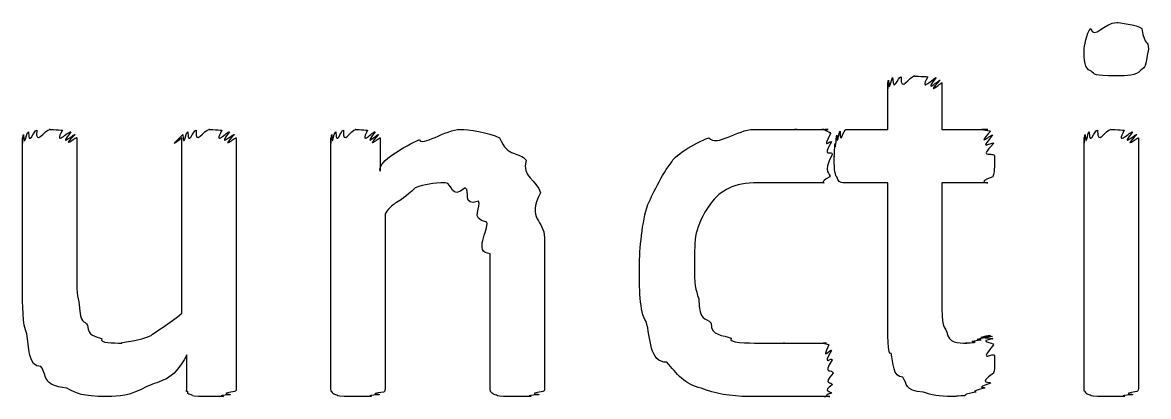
# Model space of a CAD drawing. Header units: millimetres. Extents: x 0 to 216, y 0 to 279.
# Drawn here: x 75.09 to 82.53, y 67.12 to 69.59 of the extents above; entities that cross this region are included whole.
import ezdxf

# ---------------------------------------------------------------- set-up
doc = ezdxf.new("R2010")
doc.units = ezdxf.units.MM
doc.layers.get('0').update_dxf_attribs({"linetype": 'CONTINUOUS'})

msp = doc.modelspace()

# ---------------------------------------------------------------- linework, layer by layer
at = {"color": 0}
for p, q in [((82.5281, 69.4147), (82.5281, 69.4147)), ((80.8055, 68.8855), (80.8055, 69.1942)), ((81.1636, 69.1942), (81.1636, 68.8855)), ((80.5296, 68.8855), (80.8055, 68.8855)), ((81.1636, 68.8855), (81.467, 68.8855)), ((75.0905, 67.8438), (75.0905, 68.8301)), ((75.4489, 68.8301), (75.4489, 67.9429)), ((76.1436, 67.6727), (76.1436, 68.8301)), ((76.5016, 68.8301), (76.5016, 67.1766)), ((77.1275, 67.1766), (77.1275, 68.8301)), ((77.4527, 68.8301), (77.4527, 68.6096)), ((82.1034, 67.1766), (82.1034, 68.8301)), ((82.4618, 68.8301), (82.4618, 67.1766)), ((80.8055, 68.5327), (80.5243, 68.5327)), ((80.8055, 67.6395), (80.8055, 68.5327)), ((81.467, 68.5327), (81.1636, 68.5327)), ((81.1636, 68.5327), (81.1636, 67.7609)), ((77.4859, 68.3288), (77.4859, 67.1766)), ((78.5386, 68.1687), (78.5386, 67.1766)), ((78.1801, 67.1766), (78.1801, 68.0642)), ((76.1767, 67.1766), (76.1767, 67.3971)), ((81.5111, 67.3915), (81.5111, 67.3915)), ((80.4443, 67.2758), (80.4443, 67.2758))]:
    msp.add_line(p, q, dxfattribs=at)
for points in [[(82.1034, 69.4147), (82.1034, 69.4214), (82.1171, 69.5262), (82.1475, 69.5523)], [(82.1475, 69.5523), (82.1655, 69.4725), (82.2371, 69.5911), (82.3186, 69.5911)], [(82.3186, 69.5911), (82.3267, 69.5911), (82.4537, 69.5773), (82.484, 69.5523)], [(82.484, 69.5523), (82.5031, 69.4256), (82.5281, 69.4835), (82.5281, 69.4147)], [(82.1475, 69.2711), (82.1034, 69.2848), (82.1034, 69.3441), (82.1034, 69.4147)], [(82.5281, 69.4147), (82.5031, 69.2891), (82.5115, 69.3014), (82.4784, 69.2767)], [(82.3129, 69.2383), (82.1612, 69.2383), (82.1764, 69.2492), (82.1475, 69.2711)], [(82.4784, 69.2767), (82.441, 69.2383), (82.393, 69.2383), (82.3129, 69.2383)], [(80.8055, 69.1942), (80.8055, 69.0947), (80.8069, 69.2023), (80.8108, 69.2108)], [(80.8108, 69.2108), (80.8164, 69.1085), (80.8274, 69.2231), (80.8383, 69.227)], [(80.8383, 69.227), (80.8411, 69.1169), (80.8715, 69.2326), (80.8937, 69.2326)], [(80.8937, 69.2326), (80.8895, 69.1197), (80.9487, 69.2383), (80.9819, 69.2383)], [(80.9819, 69.2383), (80.9597, 69.2383), (81.0479, 69.2355), (81.0701, 69.2326)], [(81.0701, 69.2326), (81.0066, 69.1169), (81.1142, 69.2298), (81.1251, 69.227)], [(81.1251, 69.227), (81.0327, 69.1085), (81.1484, 69.2175), (81.1526, 69.2108)], [(81.1526, 69.2108), (81.0436, 69.0947), (81.1636, 69.1967), (81.1636, 69.1942)], [(75.1293, 68.8689), (75.1307, 68.7641), (75.1625, 68.8799), (75.1844, 68.8799)], [(75.1844, 68.8799), (75.1748, 68.767), (75.2355, 68.8855), (75.2725, 68.8855)], [(75.2725, 68.8855), (75.245, 68.8855), (75.3332, 68.8827), (75.3551, 68.8799)], [(75.3551, 68.8799), (75.2891, 68.7641), (75.3953, 68.8756), (75.4105, 68.8689)], [(76.182, 68.8689), (76.1848, 68.7641), (76.2152, 68.8799), (76.237, 68.8799)], [(76.237, 68.8799), (76.2289, 68.767), (76.2882, 68.8855), (76.3252, 68.8855)], [(76.3252, 68.8855), (76.2991, 68.8855), (76.3859, 68.8827), (76.4081, 68.8799)], [(76.4081, 68.8799), (76.3432, 68.7641), (76.4466, 68.8756), (76.4575, 68.8689)], [(77.1606, 68.8689), (77.1631, 68.7641), (77.191, 68.8799), (77.21, 68.8799)], [(77.21, 68.8799), (77.2047, 68.767), (77.2597, 68.8855), (77.2929, 68.8855)], [(77.2929, 68.8855), (77.2664, 68.8855), (77.3479, 68.8827), (77.3698, 68.8799)], [(77.3698, 68.8799), (77.3105, 68.7641), (77.4086, 68.8756), (77.4196, 68.8689)], [(77.7117, 68.8192), (77.7226, 68.767), (77.8895, 68.8855), (77.9819, 68.8855)], [(77.9819, 68.8855), (78.0341, 68.8855), (78.1706, 68.8661), (78.2408, 68.8301)], [(79.623, 68.8301), (79.6794, 68.767), (79.8132, 68.8855), (79.9207, 68.8855)], [(79.9207, 68.8855), (79.9553, 68.8855), (80.0213, 68.8855), (80.0696, 68.8855)], [(80.0696, 68.8855), (80.0544, 68.8855), (80.1659, 68.8855), (80.2072, 68.8855)], [(80.2072, 68.8855), (80.1356, 68.8855), (80.2845, 68.8855), (80.3176, 68.8855)], [(80.3176, 68.8855), (80.319, 68.8855), (80.3727, 68.8855), (80.3836, 68.8855)], [(80.3836, 68.8855), (80.3451, 68.8855), (80.4072, 68.8855), (80.4115, 68.8855)], [(80.4115, 68.8855), (80.3561, 68.8855), (80.4238, 68.8756), (80.4277, 68.858)], [(80.4693, 68.8467), (80.4704, 68.7557), (80.4831, 68.8703), (80.4912, 68.8742)], [(80.4912, 68.8742), (80.4884, 68.767), (80.5145, 68.8855), (80.5296, 68.8855)], [(81.467, 68.8855), (81.3703, 68.8855), (81.4793, 68.8813), (81.4836, 68.8742)], [(81.4836, 68.8742), (81.3816, 68.7557), (81.4959, 68.8605), (81.4998, 68.8467)], [(82.1365, 68.8689), (82.1394, 68.7641), (82.1697, 68.8799), (82.1916, 68.8799)], [(82.1916, 68.8799), (82.1877, 68.767), (82.247, 68.8855), (82.2798, 68.8855)], [(82.2798, 68.8855), (82.2579, 68.8855), (82.3461, 68.8827), (82.368, 68.8799)], [(82.368, 68.8799), (82.3048, 68.7641), (82.4121, 68.8756), (82.4234, 68.8689)], [(75.0905, 68.8301), (75.0905, 68.738), (75.0919, 68.8439), (75.0962, 68.8523)], [(75.0962, 68.8523), (75.1018, 68.7532), (75.1141, 68.8647), (75.1293, 68.8689)], [(75.4105, 68.8689), (75.3181, 68.7532), (75.4338, 68.859), (75.438, 68.8523)], [(75.438, 68.8523), (75.329, 68.7419), (75.4489, 68.8414), (75.4489, 68.8301)], [(76.1436, 68.8301), (76.0278, 68.738), (76.145, 68.8439), (76.1488, 68.8523)], [(76.1488, 68.8523), (76.1559, 68.7532), (76.1668, 68.8647), (76.182, 68.8689)], [(76.4575, 68.8689), (76.3693, 68.7532), (76.4826, 68.859), (76.4907, 68.8523)], [(76.4907, 68.8523), (76.3834, 68.738), (76.5016, 68.8372), (76.5016, 68.8301)], [(77.1275, 68.8301), (77.1275, 68.738), (77.1289, 68.8439), (77.1331, 68.8523)], [(77.1331, 68.8523), (77.1342, 68.7532), (77.1454, 68.8647), (77.1606, 68.8689)], [(77.4196, 68.8689), (77.3328, 68.7532), (77.4375, 68.859), (77.4418, 68.8523)], [(77.4418, 68.8523), (77.3437, 68.738), (77.4527, 68.8372), (77.4527, 68.8301)], [(77.4527, 68.6096), (77.4319, 68.6788), (77.6263, 68.7751), (77.7117, 68.8192)], [(78.2408, 68.8301), (78.2959, 68.694), (78.3731, 68.7433), (78.4172, 68.6816)], [(79.3806, 68.6703), (79.3778, 68.6978), (79.5306, 68.7973), (79.623, 68.8301)], [(80.4277, 68.858), (80.3631, 68.7338), (80.4333, 68.8248), (80.4333, 68.8026)], [(80.4333, 68.8026), (80.3674, 68.6897), (80.439, 68.7532), (80.439, 68.7201)], [(80.458, 68.7917), (80.4594, 68.7268), (80.4651, 68.8315), (80.4693, 68.8467)], [(81.4998, 68.8467), (81.3897, 68.7268), (81.5054, 68.8139), (81.5054, 68.7917)], [(82.1034, 68.8301), (82.1034, 68.738), (82.1048, 68.8439), (82.109, 68.8523)], [(82.109, 68.8523), (82.1147, 68.7532), (82.1256, 68.8647), (82.1365, 68.8689)], [(82.4234, 68.8689), (82.3309, 68.7532), (82.4466, 68.859), (82.4509, 68.8523)], [(82.4509, 68.8523), (82.3419, 68.738), (82.4618, 68.8372), (82.4618, 68.8301)], [(80.4527, 68.7091), (80.4527, 68.6827), (80.4541, 68.7698), (80.458, 68.7917)], [(81.5054, 68.7917), (81.3925, 68.6827), (81.5111, 68.7419), (81.5111, 68.7091)], [(78.4172, 68.6816), (78.384, 68.5726), (78.4916, 68.5504), (78.511, 68.4664)], [(79.2208, 68.3891), (79.2427, 68.4332), (79.3143, 68.5959), (79.3806, 68.6703)], [(80.439, 68.7201), (80.3674, 68.5878), (80.4333, 68.6001), (80.4224, 68.5712)], [(80.4693, 68.5712), (80.4527, 68.5878), (80.4527, 68.6456), (80.4527, 68.7091)], [(81.5111, 68.7091), (81.5111, 68.5878), (81.5068, 68.6001), (81.4998, 68.5712)], [(77.8828, 68.5327), (77.7998, 68.5327), (77.7505, 68.5214), (77.6841, 68.4996)], [(78.015, 68.4996), (77.917, 68.4142), (77.9336, 68.5327), (77.8828, 68.5327)], [(79.9483, 68.5327), (79.7856, 68.5327), (79.707, 68.4858), (79.6339, 68.3948)], [(80.119, 68.5327), (79.9881, 68.5327), (80.0146, 68.5327), (79.9483, 68.5327)], [(80.2404, 68.5327), (80.2019, 68.5327), (80.1659, 68.5327), (80.119, 68.5327)], [(80.3286, 68.5327), (80.2707, 68.5327), (80.2763, 68.5327), (80.2404, 68.5327)], [(80.3836, 68.5327), (80.3148, 68.5327), (80.3508, 68.5327), (80.3286, 68.5327)], [(80.4224, 68.5712), (80.3451, 68.5327), (80.3973, 68.5327), (80.3836, 68.5327)], [(80.5243, 68.5327), (80.4774, 68.5327), (80.4831, 68.5451), (80.4693, 68.5712)], [(81.4998, 68.5712), (81.3788, 68.5327), (81.4807, 68.5327), (81.467, 68.5327)], [(77.6841, 68.4996), (77.5533, 68.374), (77.5547, 68.4237), (77.4859, 68.3288)], [(78.1032, 68.4114), (77.99, 68.374), (78.0507, 68.4802), (78.015, 68.4996)], [(78.511, 68.4664), (78.42, 68.29), (78.5386, 68.2858), (78.5386, 68.1687)], [(78.1583, 68.2734), (78.0383, 68.2971), (78.1279, 68.374), (78.1032, 68.4114)], [(79.1655, 67.9813), (79.1655, 68.0918), (79.1834, 68.2791), (79.2208, 68.3891)], [(79.6339, 68.3948), (79.5253, 68.2308), (79.5295, 68.1701), (79.5295, 67.9979)], [(78.1801, 68.0642), (78.0644, 68.0724), (78.172, 68.2212), (78.1583, 68.2734)], [(79.2095, 67.6176), (79.1655, 67.6755), (79.1655, 67.8448), (79.1655, 67.9813)], [(79.5295, 67.9979), (79.5253, 67.8519), (79.5376, 67.8325), (79.557, 67.7665)], [(75.4489, 67.9429), (75.4461, 67.8159), (75.4546, 67.7831), (75.4655, 67.7277)], [(75.1184, 67.5351), (75.0905, 67.5982), (75.0905, 67.7224), (75.0905, 67.8438)], [(79.557, 67.7665), (79.5623, 67.6067), (79.6025, 67.6508), (79.6396, 67.6067)], [(81.1636, 67.7609), (81.1611, 67.5693), (81.1749, 67.5929), (81.1967, 67.546)], [(75.4655, 67.7277), (75.4726, 67.5915), (75.4987, 67.63), (75.5206, 67.5901)], [(75.9396, 67.5238), (75.9534, 67.5404), (76.0691, 67.6067), (76.1436, 67.6727)], [(79.3475, 67.3474), (79.2275, 67.3446), (79.2427, 67.51), (79.2095, 67.6176)], [(80.8274, 67.4081), (80.8055, 67.3777), (80.8055, 67.5513), (80.8055, 67.6395)], [(75.2119, 67.3199), (75.1265, 67.3156), (75.136, 67.4536), (75.1184, 67.5351)], [(75.5206, 67.5901), (75.5206, 67.5143), (75.577, 67.5238), (75.6144, 67.5019)], [(79.6396, 67.6067), (79.6354, 67.5185), (79.7197, 67.5294), (79.7719, 67.5072)], [(81.1967, 67.546), (81.2091, 67.4744), (81.2655, 67.4744), (81.329, 67.4744)], [(75.6144, 67.5019), (75.5936, 67.4744), (75.6941, 67.4744), (75.7467, 67.4744)], [(75.7467, 67.4744), (75.7107, 67.4744), (75.8762, 67.491), (75.9396, 67.5238)], [(79.7719, 67.5072), (79.7415, 67.4744), (79.8876, 67.4744), (79.9539, 67.4744)], [(79.9539, 67.4744), (79.9924, 67.4744), (80.0763, 67.4744), (80.1247, 67.4744)], [(80.1247, 67.4744), (80.0876, 67.4744), (80.2143, 67.4744), (80.2513, 67.4744)], [(80.2513, 67.4744), (80.2792, 67.4744), (80.3176, 67.4744), (80.3395, 67.4744)], [(80.3395, 67.4744), (80.3257, 67.4744), (80.385, 67.4744), (80.4002, 67.4744)], [(80.4002, 67.4744), (80.348, 67.4744), (80.4125, 67.4702), (80.4168, 67.4631)], [(80.4168, 67.4631), (80.3589, 67.3421), (80.4291, 67.4426), (80.4333, 67.4247)], [(81.329, 67.4744), (81.2934, 67.4744), (81.3689, 67.4758), (81.3841, 67.4797)], [(81.3841, 67.4797), (81.3234, 67.4853), (81.4116, 67.492), (81.4229, 67.4963)], [(81.4229, 67.4963), (81.3484, 67.4963), (81.4476, 67.5086), (81.4557, 67.5128)], [(81.4557, 67.5128), (81.3675, 67.5072), (81.4751, 67.5238), (81.4836, 67.5238)], [(81.4836, 67.5238), (81.3788, 67.5072), (81.4903, 67.521), (81.4945, 67.5185)], [(81.4945, 67.5185), (81.3855, 67.5033), (81.4998, 67.5128), (81.4998, 67.5019)], [(81.4998, 67.5019), (81.3897, 67.4853), (81.5054, 67.4811), (81.5054, 67.4631)], [(81.5054, 67.4631), (81.3925, 67.3308), (81.5111, 67.4204), (81.5111, 67.3915)], [(76.1767, 67.3971), (76.0786, 67.2098), (76.0003, 67.2317), (75.9121, 67.1876)], [(80.4333, 67.4247), (80.3674, 67.3089), (80.439, 67.3887), (80.439, 67.364)], [(80.9046, 67.2483), (80.8383, 67.2497), (80.8454, 67.3446), (80.8274, 67.4081)], [(81.5111, 67.3915), (81.5111, 67.2539), (81.5082, 67.3047), (81.5054, 67.2758)], [(75.383, 67.1766), (75.2147, 67.1946), (75.256, 67.2606), (75.2119, 67.3199)], [(79.5736, 67.1766), (79.466, 67.1985), (79.4096, 67.273), (79.3475, 67.3474)], [(80.439, 67.364), (80.3698, 67.2564), (80.4443, 67.3089), (80.4443, 67.2758)], [(80.4443, 67.2758), (80.3698, 67.1946), (80.4414, 67.2207), (80.439, 67.1985)], [(81.0426, 67.1491), (80.9075, 67.1615), (80.9406, 67.2042), (80.9046, 67.2483)], [(81.5054, 67.2758), (81.3855, 67.1946), (81.4945, 67.2236), (81.4836, 67.2098)], [(75.6476, 67.1216), (75.4765, 67.1216), (75.456, 67.1393), (75.383, 67.1766)], [(75.9121, 67.1876), (75.788, 67.1216), (75.7382, 67.1216), (75.6476, 67.1216)], [(76.182, 67.1544), (76.1668, 67.1505), (76.1767, 67.1682), (76.1767, 67.1766)], [(76.5016, 67.1766), (76.5016, 67.1505), (76.4977, 67.1615), (76.4907, 67.1544)], [(77.1331, 67.1544), (77.1275, 67.1505), (77.1275, 67.1682), (77.1275, 67.1766)], [(77.4859, 67.1766), (77.4831, 67.1463), (77.4816, 67.1558), (77.4746, 67.1491)], [(78.1858, 67.1491), (78.1816, 67.1463), (78.1801, 67.1657), (78.1801, 67.1766)], [(78.5386, 67.1766), (78.5386, 67.1505), (78.5343, 67.1615), (78.5276, 67.1544)], [(79.8876, 67.1216), (79.7638, 67.1216), (79.6643, 67.1393), (79.5736, 67.1766)], [(80.439, 67.1985), (80.3674, 67.1505), (80.4362, 67.1572), (80.4333, 67.1435)], [(81.4447, 67.1766), (81.3304, 67.1463), (81.4063, 67.1558), (81.3841, 67.1491)], [(81.4836, 67.2098), (81.3675, 67.1682), (81.4627, 67.1876), (81.4447, 67.1766)], [(82.109, 67.1544), (82.1034, 67.1505), (82.1034, 67.1682), (82.1034, 67.1766)], [(82.4618, 67.1766), (82.459, 67.1505), (82.4576, 67.1615), (82.4509, 67.1544)], [(76.2042, 67.1326), (76.1739, 67.1354), (76.1848, 67.1463), (76.182, 67.1544)], [(76.2536, 67.1216), (76.2, 67.1241), (76.218, 67.1283), (76.2042, 67.1326)], [(76.3365, 67.1216), (76.2399, 67.1216), (76.2758, 67.1216), (76.2536, 67.1216)], [(76.4134, 67.1216), (76.3062, 67.1216), (76.3693, 67.1216), (76.3365, 67.1216)], [(76.4632, 67.1326), (76.3475, 67.1241), (76.4357, 67.1241), (76.4134, 67.1216)], [(76.4907, 67.1544), (76.3722, 67.1354), (76.4769, 67.1393), (76.4632, 67.1326)], [(77.1606, 67.1326), (77.1384, 67.1354), (77.1398, 67.1463), (77.1331, 67.1544)], [(77.2156, 67.1216), (77.1631, 67.1241), (77.1744, 67.1283), (77.1606, 67.1326)], [(77.3038, 67.1216), (77.2114, 67.1216), (77.2403, 67.1216), (77.2156, 67.1216)], [(77.392, 67.1216), (77.2816, 67.1216), (77.3395, 67.1216), (77.3038, 67.1216)], [(77.4471, 67.1326), (77.3285, 67.1241), (77.4167, 67.1241), (77.392, 67.1216)], [(77.4746, 67.1491), (77.3546, 67.1354), (77.4608, 67.1393), (77.4471, 67.1326)], [(78.2133, 67.1326), (78.1925, 67.1354), (78.1925, 67.1449), (78.1858, 67.1491)], [(78.2683, 67.1216), (78.219, 67.1241), (78.2271, 67.1283), (78.2133, 67.1326)], [(78.3622, 67.1216), (78.2655, 67.1216), (78.2934, 67.1216), (78.2683, 67.1216)], [(78.4447, 67.1216), (78.3361, 67.1216), (78.3953, 67.1216), (78.3622, 67.1216)], [(78.5001, 67.1326), (78.384, 67.1241), (78.4698, 67.1241), (78.4447, 67.1216)], [(78.5276, 67.1544), (78.4091, 67.1354), (78.5139, 67.1393), (78.5001, 67.1326)], [(80.0474, 67.1216), (79.9373, 67.1216), (79.9426, 67.1216), (79.8876, 67.1216)], [(80.1963, 67.1216), (80.0435, 67.1216), (80.1028, 67.1216), (80.0474, 67.1216)], [(80.3176, 67.1216), (80.2527, 67.1216), (80.2432, 67.1216), (80.1963, 67.1216)], [(80.3949, 67.1216), (80.3233, 67.1216), (80.3533, 67.1216), (80.3176, 67.1216)], [(80.4224, 67.1216), (80.3522, 67.1216), (80.4086, 67.1216), (80.3949, 67.1216)], [(80.4333, 67.1435), (80.3631, 67.1216), (80.4291, 67.1216), (80.4224, 67.1216)], [(81.2352, 67.1216), (81.1361, 67.1216), (81.0976, 67.1297), (81.0426, 67.1491)], [(81.3125, 67.1269), (81.2352, 67.1216), (81.2602, 67.1216), (81.2352, 67.1216)], [(81.3841, 67.1491), (81.2864, 67.1326), (81.3375, 67.134), (81.3125, 67.1269)], [(82.1365, 67.1326), (82.1147, 67.1354), (82.1161, 67.1463), (82.109, 67.1544)], [(82.1916, 67.1216), (82.1394, 67.1241), (82.1503, 67.1283), (82.1365, 67.1326)], [(82.2798, 67.1216), (82.1877, 67.1216), (82.2166, 67.1216), (82.1916, 67.1216)], [(82.368, 67.1216), (82.2579, 67.1216), (82.3158, 67.1216), (82.2798, 67.1216)], [(82.4234, 67.1326), (82.3048, 67.1241), (82.393, 67.1241), (82.368, 67.1216)], [(82.4509, 67.1544), (82.3309, 67.1354), (82.4371, 67.1393), (82.4234, 67.1326)]]:
    msp.add_open_spline(points, degree=3, dxfattribs=at)

doc.saveas('drawing.dxf')
